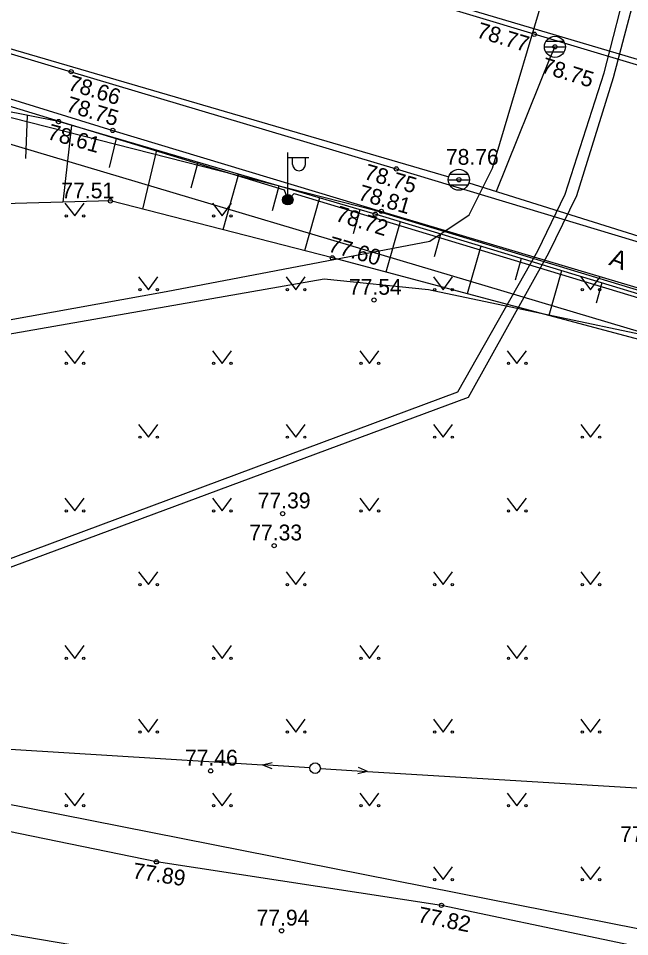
# Model space of a CAD drawing. Extents: x 632380 to 632665, y 6446648 to 6446852.
# Drawn here: x 632463.91 to 632492.94, y 6446765.98 to 6446809.58 of the extents above; entities that cross this region are included whole.
import ezdxf

# ---------------------------------------------------------------- set-up
doc = ezdxf.new("R2010")
doc.units = 0
for name, color, linetype in [('HALJASTUS', 7, 'Continuous'), ('KORGUS', 7, 'Continuous'), ('KTRASS', 7, 'Continuous'), ('MOOTPIIR', 7, 'Continuous'), ('MPKAABEL', 7, 'Continuous'), ('MPOHULIIN', 7, 'Continuous'), ('PIIR', 7, 'Continuous'), ('POST', 7, 'Continuous'), ('RELJEEF', 7, 'Continuous'), ('SITRASS', 7, 'Continuous'), ('SKKAEV', 7, 'Continuous'), ('SKTRASS', 7, 'Continuous'), ('TEE', 7, 'Continuous'), ('VTRASS', 7, 'Continuous')]:
    doc.layers.add(name, color=color, linetype=linetype)

msp = doc.modelspace()

# ---------------------------------------------------------------- linework, layer by layer
at = {"layer": 'HALJASTUS'}
for p, q in [((632466.122, 6446800.801), (632466.585, 6446800.195)), ((632466.585, 6446800.195), (632467.031, 6446800.801)), ((632473.122, 6446800.801), (632473.585, 6446800.195)), ((632473.585, 6446800.195), (632474.031, 6446800.801)), ((632469.622, 6446797.301), (632470.085, 6446796.695)), ((632470.085, 6446796.695), (632470.531, 6446797.301)), ((632476.622, 6446797.301), (632477.085, 6446796.695)), ((632477.085, 6446796.695), (632477.531, 6446797.301)), ((632483.622, 6446797.301), (632484.085, 6446796.695)), ((632484.085, 6446796.695), (632484.531, 6446797.301)), ((632490.622, 6446797.301), (632491.085, 6446796.695)), ((632491.085, 6446796.695), (632491.531, 6446797.301)), ((632466.122, 6446793.801), (632466.585, 6446793.195)), ((632466.585, 6446793.195), (632467.031, 6446793.801)), ((632473.122, 6446793.801), (632473.585, 6446793.195)), ((632473.585, 6446793.195), (632474.031, 6446793.801)), ((632480.122, 6446793.801), (632480.585, 6446793.195)), ((632480.585, 6446793.195), (632481.031, 6446793.801)), ((632487.122, 6446793.801), (632487.585, 6446793.195)), ((632487.585, 6446793.195), (632488.031, 6446793.801)), ((632469.622, 6446790.301), (632470.085, 6446789.695)), ((632470.085, 6446789.695), (632470.531, 6446790.301)), ((632476.622, 6446790.301), (632477.085, 6446789.695)), ((632477.085, 6446789.695), (632477.531, 6446790.301)), ((632483.622, 6446790.301), (632484.085, 6446789.695)), ((632484.085, 6446789.695), (632484.531, 6446790.301)), ((632490.622, 6446790.301), (632491.085, 6446789.695)), ((632491.085, 6446789.695), (632491.531, 6446790.301)), ((632466.122, 6446786.801), (632466.585, 6446786.195)), ((632466.585, 6446786.195), (632467.031, 6446786.801)), ((632473.122, 6446786.801), (632473.585, 6446786.195)), ((632473.585, 6446786.195), (632474.031, 6446786.801)), ((632480.122, 6446786.801), (632480.585, 6446786.195)), ((632480.585, 6446786.195), (632481.031, 6446786.801)), ((632487.122, 6446786.801), (632487.585, 6446786.195)), ((632487.585, 6446786.195), (632488.031, 6446786.801)), ((632469.622, 6446783.301), (632470.085, 6446782.695)), ((632470.085, 6446782.695), (632470.531, 6446783.301)), ((632476.622, 6446783.301), (632477.085, 6446782.695)), ((632477.085, 6446782.695), (632477.531, 6446783.301)), ((632483.622, 6446783.301), (632484.085, 6446782.695)), ((632484.085, 6446782.695), (632484.531, 6446783.301)), ((632490.622, 6446783.301), (632491.085, 6446782.695)), ((632491.085, 6446782.695), (632491.531, 6446783.301)), ((632466.122, 6446779.801), (632466.585, 6446779.195)), ((632466.585, 6446779.195), (632467.031, 6446779.801)), ((632473.122, 6446779.801), (632473.585, 6446779.195)), ((632473.585, 6446779.195), (632474.031, 6446779.801)), ((632480.122, 6446779.801), (632480.585, 6446779.195)), ((632480.585, 6446779.195), (632481.031, 6446779.801)), ((632487.122, 6446779.801), (632487.585, 6446779.195)), ((632487.585, 6446779.195), (632488.031, 6446779.801)), ((632469.622, 6446776.301), (632470.085, 6446775.695)), ((632470.085, 6446775.695), (632470.531, 6446776.301)), ((632476.622, 6446776.301), (632477.085, 6446775.695)), ((632477.085, 6446775.695), (632477.531, 6446776.301)), ((632483.622, 6446776.301), (632484.085, 6446775.695)), ((632484.085, 6446775.695), (632484.531, 6446776.301)), ((632490.622, 6446776.301), (632491.085, 6446775.695)), ((632491.085, 6446775.695), (632491.531, 6446776.301)), ((632466.122, 6446772.801), (632466.585, 6446772.195)), ((632466.585, 6446772.195), (632467.031, 6446772.801)), ((632473.122, 6446772.801), (632473.585, 6446772.195)), ((632473.585, 6446772.195), (632474.031, 6446772.801)), ((632480.122, 6446772.801), (632480.585, 6446772.195)), ((632480.585, 6446772.195), (632481.031, 6446772.801)), ((632487.122, 6446772.801), (632487.585, 6446772.195)), ((632487.585, 6446772.195), (632488.031, 6446772.801)), ((632483.622, 6446769.301), (632484.085, 6446768.695)), ((632484.085, 6446768.695), (632484.531, 6446769.301)), ((632490.622, 6446769.301), (632491.085, 6446768.695)), ((632491.085, 6446768.695), (632491.531, 6446769.301))]:
    msp.add_line(p, q, dxfattribs=at)
for centre in [(632466.184, 6446800.195), (632467.013, 6446800.195), (632473.184, 6446800.195), (632474.013, 6446800.195), (632469.684, 6446796.695), (632470.513, 6446796.695), (632476.684, 6446796.695), (632477.513, 6446796.695), (632483.684, 6446796.695), (632484.513, 6446796.695), (632490.684, 6446796.695), (632491.513, 6446796.695), (632466.184, 6446793.195), (632467.013, 6446793.195), (632473.184, 6446793.195), (632474.013, 6446793.195), (632480.184, 6446793.195), (632481.013, 6446793.195), (632487.184, 6446793.195), (632488.013, 6446793.195), (632469.684, 6446789.695), (632470.513, 6446789.695), (632476.684, 6446789.695), (632477.513, 6446789.695), (632483.684, 6446789.695), (632484.513, 6446789.695), (632490.684, 6446789.695), (632491.513, 6446789.695), (632466.184, 6446786.195), (632467.013, 6446786.195), (632473.184, 6446786.195), (632474.013, 6446786.195), (632480.184, 6446786.195), (632481.013, 6446786.195), (632487.184, 6446786.195), (632488.013, 6446786.195), (632469.684, 6446782.695), (632470.513, 6446782.695), (632476.684, 6446782.695), (632477.513, 6446782.695), (632483.684, 6446782.695), (632484.513, 6446782.695), (632490.684, 6446782.695), (632491.513, 6446782.695), (632466.184, 6446779.195), (632467.013, 6446779.195), (632473.184, 6446779.195), (632474.013, 6446779.195), (632480.184, 6446779.195), (632481.013, 6446779.195), (632487.184, 6446779.195), (632488.013, 6446779.195), (632469.684, 6446775.695), (632470.513, 6446775.695), (632476.684, 6446775.695), (632477.513, 6446775.695), (632483.684, 6446775.695), (632484.513, 6446775.695), (632490.684, 6446775.695), (632491.513, 6446775.695), (632466.184, 6446772.195), (632467.013, 6446772.195), (632473.184, 6446772.195), (632474.013, 6446772.195), (632480.184, 6446772.195), (632481.013, 6446772.195), (632487.184, 6446772.195), (632488.013, 6446772.195), (632483.684, 6446768.695), (632484.513, 6446768.695), (632490.684, 6446768.695), (632491.513, 6446768.695)]:
    msp.add_circle(centre, 0.055, dxfattribs=at)
at = {"layer": 'KORGUS'}
for centre in [(632488.407, 6446808.824), (632489.388, 6446808.226), (632466.418, 6446807.045), (632465.819, 6446804.676), (632468.395, 6446804.258), (632481.858, 6446802.431), (632484.827, 6446801.915), (632468.279, 6446800.911), (632480.857, 6446800.279), (632481.148, 6446800.416), (632478.822, 6446798.207), (632480.795, 6446796.206), (632476.459, 6446786.065), (632476.057, 6446784.545), (632473.044, 6446773.854), (632470.467, 6446769.534), (632484, 6446767.467), (632476.41, 6446766.261)]:
    msp.add_circle(centre, 0.1, dxfattribs=at)
at = {"layer": 'KTRASS'}
msp.add_lwpolyline([(632432.873, 6446755.778), (632436.84, 6446769.095), (632440.185, 6446773.447), (632444.679, 6446774.819), (632450.861, 6446779.225), (632484.782, 6446791.84), (632488.571, 6446798.534), (632489.867, 6446801.238), (632491.724, 6446806.998), (632492.912, 6446811.632)], dxfattribs=at)
at = {"layer": 'MOOTPIIR'}
msp.add_lwpolyline([(632442.965, 6446822.552), (632404.111, 6446797.026), (632392.407, 6446758.799), (632437.773, 6446745.213), (632424.036, 6446697.559), (632443.409, 6446684.087), (632546.182, 6446674.886), (632556.93, 6446702.621), (632588.264, 6446779.497), (632442.965, 6446822.552)], close=True, dxfattribs=at)
at = {"layer": 'MPKAABEL'}
msp.add_lwpolyline([(632415.699, 6446819.382), (632416.02, 6446819.67), (632446.26, 6446810.68), (632446.554, 6446810.217), (632446.74, 6446810.54), (632476.53, 6446801.44), (632476.704, 6446800.967), (632477.01, 6446801.27), (632506.58, 6446792.3), (632506.726, 6446791.878), (632507.11, 6446792.15), (632535.594, 6446783.476), (632535.837, 6446783.027), (632536.271, 6446783.237), (632564.148, 6446774.642), (632564.34, 6446774.223)], dxfattribs=at)
at = {"layer": 'MPOHULIIN'}
for p, q in [((632475.506, 6446774.137), (632475.966, 6446774.257)), ((632475.506, 6446774.137), (632475.947, 6446773.959)), ((632477.751, 6446773.997), (632475.506, 6446774.137)), ((632478.001, 6446773.982), (632478.001, 6446773.982)), ((632478.001, 6446773.982), (632478.001, 6446773.982)), ((632478.251, 6446773.967), (632480.496, 6446773.83)), ((632480.496, 6446773.83), (632480.036, 6446773.709)), ((632480.496, 6446773.83), (632480.055, 6446774.007))]:
    msp.add_line(p, q, dxfattribs=at)
for points in [[(632437.502, 6446776.495), (632475.506, 6446774.137)], [(632480.496, 6446773.83), (632516.215, 6446771.648)]]:
    msp.add_lwpolyline(points, dxfattribs=at)
at = {"layer": 'PIIR'}
for points in [[(632425.877, 6446814.838), (632525.731, 6446785.073), (632592.735, 6446764.971)], [(632394.24, 6446785.181), (632418.697, 6446780.637), (632462.977, 6446772.362), (632522.291, 6446760.635)]]:
    msp.add_lwpolyline(points, dxfattribs=at)
at = {"layer": 'POST'}
for p, q in [((632476.704, 6446801.217), (632476.704, 6446803.217)), ((632476.704, 6446802.967), (632477.704, 6446802.967)), ((632476.931, 6446802.646), (632476.931, 6446802.967)), ((632477.543, 6446802.646), (632477.543, 6446802.967)), ((632476.704, 6446800.967), (632476.704, 6446800.967))]:
    msp.add_line(p, q, dxfattribs=at)
for centre, radius in [((632476.704, 6446800.967), 0.25), ((632476.704, 6446800.967), 0.225), ((632476.704, 6446800.967), 0.2), ((632476.704, 6446800.967), 0.175), ((632476.704, 6446800.967), 0.15), ((632476.704, 6446800.967), 0.125), ((632476.704, 6446800.967), 0.1), ((632476.704, 6446800.967), 0.075), ((632476.704, 6446800.967), 0.05), ((632476.704, 6446800.967), 0.025), ((632478.001, 6446773.982), 0.25)]:
    msp.add_circle(centre, radius, dxfattribs=at)
msp.add_arc((632477.237, 6446802.646), 0.306, 180, 0, dxfattribs=at)
at = {"layer": 'RELJEEF'}
for p, q in [((632464.321, 6446804.973), (632464.254, 6446802.928)), ((632466.44, 6446804.494), (632466.029, 6446800.847)), ((632468.555, 6446803.876), (632468.224, 6446802.494)), ((632470.477, 6446803.314), (632469.808, 6446800.519)), ((632472.44, 6446802.74), (632472.102, 6446801.515)), ((632474.366, 6446802.177), (632473.624, 6446799.54)), ((632476.285, 6446801.616), (632475.955, 6446800.44)), ((632478.207, 6446801.054), (632477.497, 6446798.547)), ((632480.127, 6446800.492), (632479.804, 6446799.352)), ((632482.046, 6446799.918), (632481.363, 6446797.53)), ((632483.96, 6446799.337), (632483.651, 6446798.255)), ((632485.874, 6446798.756), (632485.228, 6446796.5)), ((632487.789, 6446798.175), (632487.496, 6446797.154)), ((632489.703, 6446797.594), (632489.094, 6446795.47)), ((632491.617, 6446797.014), (632491.342, 6446796.053))]:
    msp.add_line(p, q, dxfattribs=at)
for points in [[(632527.188, 6446786.206), (632519.436, 6446788.678), (632515.617, 6446789.807), (632496.716, 6446795.466), (632480.857, 6446800.279), (632465.819, 6446804.676), (632461.724, 6446805.487), (632458.225, 6446805.514), (632455.791, 6446805.015), (632453.168, 6446803.265), (632451.376, 6446802.42), (632445.092, 6446786.17), (632442.457, 6446778.66)], [(632526.378, 6446784.509), (632514.848, 6446788.128), (632496.043, 6446793.618), (632478.822, 6446798.207), (632468.279, 6446800.911), (632462.609, 6446800.749), (632459.379, 6446801.335), (632456.136, 6446800.311), (632448.799, 6446785.51), (632446.419, 6446779.366), (632442.457, 6446778.66)]]:
    msp.add_lwpolyline(points, dxfattribs=at)
at = {"layer": 'SITRASS'}
for points in [[(632389.939, 6446761.888), (632395.95, 6446766.943), (632403.631, 6446774.585), (632403.631, 6446774.585), (632431.809, 6446789.554), (632470.928, 6446796.613), (632483.456, 6446798.994), (632485.319, 6446800.252), (632486.427, 6446802.466), (632489.348, 6446812.329), (632492.226, 6446822.783)], [(632585.34, 6446768.899), (632567.825, 6446774.392), (632536.794, 6446783.494), (632480.83, 6446800.453), (632439.897, 6446810.899), (632414.92, 6446819.09)], [(632389.576, 6446762.179), (632395.804, 6446767.08), (632403.485, 6446774.901), (632431.767, 6446789.04), (632478.439, 6446797.216), (632483.384, 6446796.708), (632499.769, 6446793.251), (632522.893, 6446786.629), (632525.023, 6446786.563), (632526.42, 6446787.778), (632529.799, 6446799.348)]]:
    msp.add_lwpolyline(points, dxfattribs=at)
at = {"layer": 'SKKAEV'}
for p, q in [((632488.888, 6446808.226), (632489.888, 6446808.226)), ((632489.818, 6446808.476), (632488.958, 6446808.476)), ((632489.818, 6446807.976), (632488.958, 6446807.976)), ((632485.257, 6446802.165), (632484.397, 6446802.165)), ((632484.327, 6446801.915), (632485.327, 6446801.915)), ((632485.257, 6446801.665), (632484.397, 6446801.665))]:
    msp.add_line(p, q, dxfattribs=at)
for centre in [(632489.388, 6446808.226), (632484.827, 6446801.915)]:
    msp.add_circle(centre, 0.5, dxfattribs=at)
at = {"layer": 'SKTRASS'}
for points in [[(632440.475, 6446814.885), (632484.347, 6446802.055)], [(632489.388, 6446808.226), (632489.15, 6446807.69), (632486.597, 6446801.36)], [(632485.304, 6446801.765), (632566.68, 6446776.248)]]:
    msp.add_lwpolyline(points, dxfattribs=at)
at = {"layer": 'TEE'}
for points in [[(632585.619, 6446779.76), (632570.514, 6446784.283), (632560.057, 6446787.412), (632551.481, 6446789.979), (632538.836, 6446793.76), (632529.204, 6446796.645), (632518.772, 6446799.742), (632501.918, 6446804.783), (632488.407, 6446808.824), (632467.967, 6446814.975), (632444.483, 6446822.032)], [(632408.184, 6446791.774), (632409.158, 6446791.47), (632409.755, 6446790.572), (632414.582, 6446785.971), (632430.085, 6446781.874), (632440.623, 6446779.105), (632444.003, 6446788.556), (632449.413, 6446803.805), (632436.938, 6446807.315), (632436.112, 6446807.93), (632435.69, 6446808.975), (632435.818, 6446809.969), (632436.24, 6446811.301), (632436.585, 6446812.262), (632437.104, 6446813.136), (632437.802, 6446813.789), (632438.601, 6446814.4), (632439.598, 6446814.621), (632440.6, 6446814.675), (632441.554, 6446814.524), (632443.491, 6446813.918), (632466.418, 6446807.045), (632481.858, 6446802.431), (632497.429, 6446797.738)], [(632454.973, 6446808.394), (632468.395, 6446804.258), (632481.148, 6446800.416), (632496.943, 6446795.714), (632515.694, 6446790.051), (632531.599, 6446785.336), (632536.312, 6446783.869), (632537.66, 6446783.502), (632539.194, 6446782.838), (632540.726, 6446781.985), (632542.098, 6446781.038), (632543.157, 6446780.008), (632544.071, 6446778.934), (632544.914, 6446777.628), (632545.727, 6446776.075), (632546.245, 6446774.529), (632546.552, 6446772.79), (632546.658, 6446771.002), (632546.636, 6446769.24), (632546.462, 6446767.98), (632546.125, 6446766.571), (632548.106, 6446765.985)], [(632477.956, 6446759.325), (632478.264, 6446760.367), (632488.931, 6446758.629), (632489.327, 6446761.691), (632479.146, 6446763.396), (632468.63, 6446765.208), (632459.142, 6446766.827), (632448.698, 6446768.956), (632443.614, 6446770.301), (632436.863, 6446772.41), (632427.454, 6446774.961), (632417.721, 6446777.537)], [(632548.106, 6446765.985), (632546.934, 6446764.44), (632544.894, 6446761.955), (632542.594, 6446759.615), (632541.068, 6446758.299), (632538.81, 6446757.112), (632534.266, 6446757.273), (632526.554, 6446758.823), (632515.088, 6446760.566), (632499.362, 6446764.231), (632484, 6446767.467), (632470.467, 6446769.534), (632456.355, 6446772.426), (632445.645, 6446774.825), (632442.166, 6446775.272), (632438.421, 6446774.804), (632433.278, 6446775.762), (632425.495, 6446776.882), (632419.515, 6446777.062)]]:
    msp.add_lwpolyline(points, dxfattribs=at)
at = {"layer": 'VTRASS'}
msp.add_lwpolyline([(632493.401, 6446811.507), (632492.149, 6446806.756), (632490.418, 6446801.158), (632489.083, 6446798.427), (632485.269, 6446791.576), (632451.224, 6446778.955), (632445.07, 6446774.523), (632440.52, 6446773.025), (632437.428, 6446769.134), (632433.559, 6446756.258), (632436.278, 6446753.842)], dxfattribs=at)

# ---------------------------------------------------------------- texts
at = {"layer": 'KORGUS'}
for s, rotation, p in [('78.77', 343.3372, (632485.624, 6446808.69)), ('78.75', 342.7812, (632488.689, 6446807.024)), ('78.66', 342.8033, (632466.223, 6446806.194)), ('78.75', 343.0988, (632466.129, 6446805.178)), ('78.61', 344.2795, (632465.244, 6446803.86)), ('78.75', 343.6375, (632480.28, 6446801.966)), ('78.81', 343.6221, (632479.999, 6446800.981)), ('78.72', 342.6304, (632478.921, 6446799.98)), ('77.60', 343.8676, (632478.576, 6446798.525)), ('77.89', 351.1704, (632469.3, 6446768.76)), ('77.82', 348.5675, (632482.837, 6446766.682))]:
    msp.add_text(s, height=0.75, rotation=rotation, dxfattribs=at).set_placement(p)
for s, p in [('78.76', (632484.21, 6446802.625)), ('77.51', (632465.952, 6446801.035)), ('77.54', (632479.606, 6446796.456)), ('77.39', (632475.275, 6446786.315)), ('77.33', (632474.874, 6446784.795)), ('77.46', (632471.819, 6446774.104)), ('77.67', (632492.484, 6446770.473)), ('77.94', (632475.221, 6446766.511))]:
    msp.add_text(s, height=0.75, dxfattribs=at).set_placement(p)
at = {"layer": 'TEE'}
msp.add_text('A', height=0.85, rotation=339.0239, dxfattribs=at).set_placement((632491.909, 6446797.888))

doc.saveas('drawing.dxf')
